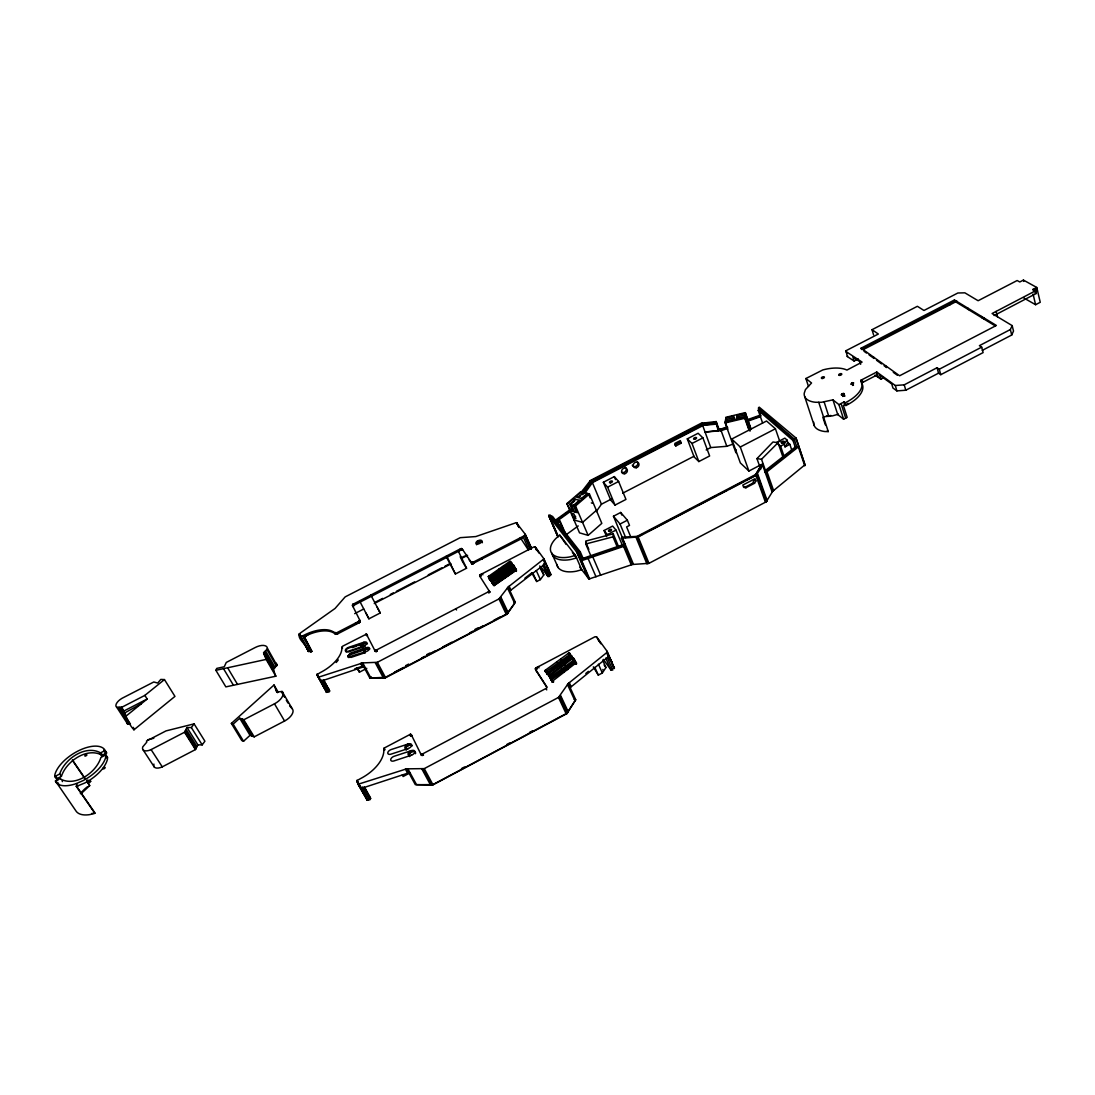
<?xml version="1.0" encoding="UTF-8"?>
<svg xmlns="http://www.w3.org/2000/svg" width="1095" height="1095" viewBox="0 0 1095 1095"><rect width="100%" height="100%" fill="white"/><g stroke="black" fill="none" stroke-linecap="round" stroke-linejoin="round"><path stroke-width="1.5" d="M277.035 665.527L267.413 648.322A11.361 5.571 -29.4 0 0 266.03 646.159L265.127 645.735A11.361 5.571 -29.4 0 0 255.19 647.528L226.282 662.434L224.27 666.759L216.728 668.402L215.893 670.318L225.857 686.88L275.844 676.204L273.271 669.551L277.035 665.035A11.278 5.639 -29.5 0 0 275.639 662.845L275.42 662.735M579.761 567.169L589.014 578.995L632.39 564.486L648.979 563.323L766.185 501.811L772.741 491.244L805.044 464.732M384.427 750.253L384.55 747.871L409.722 734.608C411.487 733.13 412.801 738.085 410.926 734.403M107.502 757.316L107.461 759.109A29.305 14.112 -32.8 0 1 84.685 783.048L76.349 786.429L77.923 785.991L76.198 783.609A29.346 14.098 -32.8 0 1 56.091 782.446L55.448 780.995L60.458 778.408L60.8 779.188C75.815 786.935 96.469 772.358 100.904 757.466L105.886 754.893L107.502 757.316L106.516 757.822M105.886 754.893L105.845 756.686A29.346 14.098 -32.8 0 1 83.028 780.639L76.267 783.582M375.503 651.498L374.558 649.992L376.516 649.992L488.315 591.847L489.137 590.602L489.807 592.053M368.96 798.693L368.002 800.185L367.058 799.993L358.092 784.266L356.765 780.735L360.447 778.641A33.11 18.423 -29.9 0 0 383.839 750.937L384.099 748.2M55.735 776.04L57.405 778.435L61.402 776.355C66.097 761.655 86.218 747.433 101.274 754.77L101.643 755.536L106.598 752.977L105.9 751.581A29.305 14.112 -32.8 0 0 103.888 749.993M61.402 776.355L59.732 773.96C64.468 759.273 84.589 745.052 99.659 752.361L101.643 755.536M546.638 672.713L547.267 674.055L570.495 656.877C573.287 657.739 571.891 655.166 569.879 655.522L546.583 673.329L548.143 673.343L571.001 656.576L571.07 655.303M57.638 780.694L54.75 776.547L54.859 774.726A29.346 14.098 -32.8 0 1 77.635 751.211A29.346 14.098 -32.8 0 1 104.299 749.172L106.598 752.977M557.944 536.906L548.746 515.403L550.073 515.225L579.022 551.77L582.376 559.477L624.944 544.981L622.781 539.794M325.708 688.755L326.337 692.191L328.062 691.041M551.989 681.542L576.408 662.626L574.834 662.612L551.866 679.516C550.018 681.501 554.111 680.022 553.618 681.966M549.964 677.86L551.593 678.27L574.971 660.353L573.397 660.34L550.484 677.189L550.799 679.749M550.593 679.42L574.013 661.695L575.436 661.572M573.26 657.753C574.82 662.338 573.931 656.247 571.836 657.876L548.458 675.341L550.073 675.766M316.893 674.753L326.638 692.382L316.893 674.753L320.26 672.59A29.907 15.179 -28.8 0 0 341.886 648.787L342.612 646.214L366.414 634.142L375.229 651.238M547.308 672.439C547.815 670.51 543.736 671.988 545.584 670.03L568.373 653.332C571.193 651.771 569.099 656.808 568.373 653.332M617.347 547.254L612.981 536.851L613.227 533.854L585.757 541.067L585.757 543.996L590.848 555.795M309.721 633.485L304.259 637.345L311.87 651.402L310.446 652.196L309.775 651.005L308.16 651.347C308.845 645.886 295.404 638.522 300.098 633.211L335.056 608.464L345.158 596.898L460.215 537.672L475.805 536.564L516.32 522.643L525.299 534.333L531.486 548.143M747.365 424.559L747.762 420.37L745.312 412.651L725.766 417.318L726.724 420.767M748.282 427.132L748.35 426.297L750.061 431.115M749.089 430.472L744.778 418.276L745.093 414.937L736.798 416.921M736.21 449.922L735.922 452.782L725.15 422.944L725.547 419.604L733.787 417.633M736.538 419.426L736.962 415.251L745.257 413.28M733.527 420.138L733.951 415.977L725.698 417.934M720.483 430.746L720.784 428.98M494.215 584.347C494.735 582.485 490.957 583.936 492.668 582.198L513.678 567.388L515.074 567.361L492.764 584.224M300.044 636.866L303.63 635.401A30.126 15.152 -28.7 0 1 333.77 632.157L336.521 632.869L358.366 621.59C359.885 618.99 361.309 621.673 359.023 622.822L337.192 634.087L334.44 633.375A30.099 15.152 -28.7 0 0 304.3 636.619L311.87 651.402M490.943 580.706L492.353 581.007L513.788 565.335L512.405 565.376L491.422 580.131L491.696 582.417M489.314 578.913L510.749 563.446L512.145 563.405L490.752 579.036L489.369 579.063L489.971 580.323M528.953 549.704L523.506 537.7L472.315 563.843L462.049 548.787L460.708 548.691L353.247 604.139L352.453 605.508L360.255 621.139M612.228 668.675L614.432 668.032L612.406 664.993M727.422 426.831L721.413 428.87L721.14 430.691L726.82 446.308L733.061 444.091M546.706 687.085L536.098 670.605L535.797 668.032L595.009 636.742L596.734 637.03L607.136 651.333L614.404 668.155M535.66 668.196L536.098 670.605M385.426 676.902L385.248 677.914L370.931 678.065L362.746 662.913L318.002 677.353M805.181 465.224L796.038 438.041L759.191 407.135L758.465 408.079L760.573 414.17M548.951 575.121L550.922 574.519L547.938 570.221M758.465 408.079L794.176 438.972L796.038 438.041M471.74 563.761L470.782 562.255L473.191 562.187L524.395 535.688L525.299 534.333M366.483 647.679L366.825 648.308L350.414 653.92L348.21 656.042L348.935 657.602L347.827 656.411L350.071 653.291L366.483 647.679A3.353 1.738 -28 0 1 369.521 648.5A3.353 1.738 -28 0 1 366.414 651.498L348.593 656.986M489.178 590.999L489.739 592.381M307.257 648.774L308.16 651.347M621.454 538.261L621.7 537.207L637.126 536.372L755.892 474.409L761.915 464.376L763.324 464.554L755.892 475.517L638.152 536.947L621.454 538.261L632.39 564.486M622.494 537.453L622.247 538.507L621.7 537.207M719.908 429.911L721.413 428.87M358.092 784.266L406.669 768.841L424.271 768.622L558.491 697.433L568.237 683.54L606.63 652.702L607.136 651.333M462.049 548.787L462.637 550.018L460.954 550.073L354.301 605.111L353.11 606.726L352.426 605.138M477.228 541.272L476.9 542.285L481.608 540.615M550.867 574.724L543.969 558.888L535.359 547.117L533.84 546.925L479.98 574.902L479.637 575.956L489.752 591.889M362.746 662.913L377.351 662.297L498.964 598.938L508.162 587.029L543.969 558.888M102.998 768.238C102.67 770.264 106.735 767.335 104.518 767.184M370.931 678.065L371.383 676.888M508.162 587.029L515.321 602.305L506.999 613.761L385.399 677.353L369.809 677.997L370.261 676.819M480.267 576.586L479.856 575.053M607.136 652.1L614.322 668.388M982.27 350.373L1011.725 335.015L1013.518 331.073L1012.163 325.612L992.07 313.526L1035.583 290.777L1036.226 293.487L994.109 315.524M877.601 376.831L876.794 374.175L877.56 374.695L861.546 383.004A30.249 14.865 -18.3 0 1 845.874 405.533L845.025 402.864A30.277 14.837 -18.3 0 0 860.725 380.348L876.753 372.026L895.299 385.508L904.224 384.824L937.046 367.728L938.566 373.149L940.783 374.682L983.105 352.604L981.681 347.142L979.382 345.678L1010.356 329.54L1012.163 325.612M491.545 581.965L514.061 566.43M488.219 576.682L489.533 577.174L510.886 561.598L509.503 561.625L488.603 576.312L488.726 578.146M858.234 358.927L854.127 361.049L847.297 356.546L847.626 355.916M543.941 559.545L550.812 574.834M847.297 356.546L846.011 350.701L878.341 334.03L872.031 329.691L917.391 306.299L923.961 310.474L957.865 292.995L964.859 292.83L978.109 300.728L1017.159 280.525L1019.773 281.976L1023.428 280.087L1036.746 287.451L1040.25 302.288L1035.596 304.711L1023.825 298.004M153.916 764.077A9.116 4.585 -32.1 0 0 162.279 766.856L195.444 749.582L197.88 744.846L187.026 727.532L184.535 732.254L151.096 749.61A9.184 4.531 -31.9 0 1 142.733 746.913L146.785 742.136L146.511 741.014L166.016 730.899L194.089 723.863L204.902 741.192L202.192 744.887L197.88 744.846M805.099 465.416L796.174 438.534M718.019 430.965L718.95 429.172L716.171 421.561L701.019 423.327L590.41 480.472L582.403 490.752L583.676 493.749M727.655 427.543L718.498 430.048L716.171 421.561M727.422 428.46L721.14 430.691L705.002 432.06L718.265 430.499L716.185 423.697L702.607 424.969L591.464 482.334L584.183 492.23L585.428 492.435L592.409 482.635L702.661 425.736L702.073 422.903M754.523 483.278L755.851 481.02L755.016 478.707L742.807 485.071L743.656 487.384L745.928 487.768L754.523 483.278L753.182 481.978L754.496 479.733L755.851 481.02M625.19 543.928L583.087 558.313L581.678 560.64L624.697 546.035M548.663 515.882L577.393 552.852L579.022 551.77M550.621 516.484L552.4 516.238L580.295 551.894L579.583 553.057L550.073 515.225M406.669 768.841L415.347 784.718L432.881 784.595L566.991 713.173L575.765 699.801L568.237 683.54M407.846 768.758L416.524 784.636L432.621 785.047L566.95 713.598L574.957 700.786M364.662 787.36L370.644 798.501L369.699 799.993L362.253 786.922L361.295 788.414L408.846 772.824M786.894 439.93L784.143 444.241L785.033 446.856L787.798 442.544L786.894 439.93L784.855 438.137L776.492 442.489M301.317 637.66L299.496 633.745M593.298 666.869L598.308 675.122L602.346 672.987L605.946 667.526L602.702 660.244M100.234 753.593L100.425 754.51L101.821 753.894M596.282 511.598L601.442 504.206L612.064 498.704M323.737 679.995L329.65 691L328.76 692.273L321.834 679.927L320.931 681.199L363.732 666.773M531.718 572.904L536.714 581.513L540.382 579.611L543.804 574.916L539.753 565.951M584.183 492.23L583.649 490.971L590.93 481.075L702.141 423.71L715.719 422.424M187.026 727.532L191.351 727.559L194.089 723.863M569.304 653.085L569.92 654.427L545.803 671.81L545.173 670.455M758.192 410.296L758.917 409.366L794.628 440.286L792.999 440.505L758.192 410.296L762.599 422.998M415.484 753.661A3.709 2.122 -28.9 0 0 413.855 751.649A3.709 2.122 -28.9 0 0 409.749 753.442L409.215 754.099A3.709 2.122 -28.9 0 0 408.9 755.961M412.24 745.859A3.696 2.094 -28.8 0 0 406.56 746.817L406.026 747.474A3.696 2.094 -28.8 0 0 406.053 749.733M511.324 563.241L511.912 564.5L490.026 579.803L489.438 578.53M366.825 648.308A3.353 1.738 -28 0 0 364.635 649.636L364.142 650.197A3.353 1.738 -28 0 0 364.101 652.114L364.58 652.333A3.353 1.738 -28 0 0 365.21 652.415M369.795 648.938A3.353 1.738 -28 0 0 364.977 650.252L364.484 650.827A3.353 1.738 -28 0 0 364.443 652.729L364.922 652.962M794.176 438.972L796.859 446.883L764.721 472.287L766.117 472.465L798.761 446.637L795.23 447.088L764.638 471.069M570.125 687.633L608.875 656.316M275.844 676.204L266.126 659.423L263.594 652.825L267.413 648.801M81.126 793.67L89.694 785.649L86.724 780.872M760.696 469.18L756.946 458.613L773.002 441.983L778.011 442.75L783.212 457.861M509.955 590.862L545.597 563.487L543.791 563.679L549.512 576.381L547.965 576.545L541.122 567.046M756.946 458.613L761.518 459.27L778.011 442.75M767.513 476.407L768.348 475.627M243.555 741.247L250.03 735.334L254.218 736.853L284.577 721.016A11.826 6.159 -30.1 0 0 292.666 713.05L292.981 711.887A11.826 6.159 -30.1 0 0 292.406 708.999L282.113 691.479L276.72 692.04L274.024 684.991L231.36 723.412L241.762 740.507L243.555 741.247L233.153 724.137L231.36 723.412M233.153 724.137L239.709 718.224L243.898 719.716L274.489 703.811A11.908 6.091 -29.9 0 0 282.674 695.845L283.003 694.695A11.908 6.091 -29.9 0 0 282.455 691.821L282.113 691.479M573.41 657.89L549.361 676.245L548.732 674.89M582.745 494.653L580.774 491.669L566.895 503.59L579.529 532.854L588.125 535.373L601.812 523.355L589.438 493.982L583.649 492.435L577.79 497.472M596.351 510.393L582.567 522.397L573.958 519.947M573.794 517.976L575.874 518.565L573.848 513.856L571.768 513.268L573.794 517.976L575.655 516.361M579.323 500.319L573.438 505.384L569.783 504.371L575.655 499.32M581.459 498.471L587.331 493.421M590.137 497.883L588.385 493.694L574.478 505.685L577.462 512.665L576.422 512.364L573.438 505.384L575.518 505.986L589.438 493.982M566.895 503.59L570.673 510.749L572.548 509.134M567.675 503.809L573.575 498.745L580.377 500.607M581.568 491.874L575.71 496.911L582.513 498.759M578.653 497.404L580.637 495.693M515.827 570.125L516.265 569.236L514.869 569.263L493.366 585.017L494.748 584.99L515.827 570.125L516.416 571.398M575.464 555.398L559.791 535.154L556.014 538.329A25.39 13.167 -23.5 0 0 551.839 553.399A25.39 13.167 -23.5 0 0 570.139 556.876L575.464 555.398L581.732 569.756L576.422 571.193A25.253 13.277 -23.5 0 1 556.794 564.336M116.809 707.37L121.778 707.274C125.925 714.761 127.704 723.22 133.946 729.817L174.954 696.393L164.455 679.571L160.787 679.42L157.707 683.047L153.779 681.98L122.024 698.309A8.774 4.147 -31.4 0 0 116.809 707.37L127.704 724.096L130.456 724.069L119.574 707.315M125.377 716.636L147.154 699.021L144.855 695.393L164.455 679.571M585.798 673.466L588.426 671.344M87.367 786.812L85.15 788.592A28.976 14.358 -33.2 0 0 80.373 793.629M85.424 754.907C82.755 757.726 89.201 754.729 86.012 754.606M524.902 578.174L531.65 573M421.507 755.263L420.603 753.702L422.807 753.798L546.692 688.084L546.939 687.099L535.469 669.264M565.964 534.866L578.228 525.942M556.055 520.782L570.769 510.119M554.097 521.152L570.468 509.326M555.151 522.493L571.604 510.599M515.704 569.03L516.292 570.303L494.406 585.387L492.668 582.198M510.338 561.393L510.927 562.666L489.205 577.571L488.603 576.312M842.055 393.803L841.22 394.706L841.945 395.281L844.313 393.817L842.055 393.803L842.89 396.458M124.597 712.982L141.351 703.715M848.146 403.33L845.148 404.986L844.313 402.303M461.488 768.58L464.513 766.979M506.807 744.477L509.832 742.875M529.474 732.432L532.485 730.83M410.064 772.851L403.111 776.533L402.33 774.849M745.257 487.124L753.853 482.635M405.643 665.664L408.654 664.09M426.708 654.659L429.719 653.085M474.847 629.515L477.858 627.941M394.474 672.179L403.507 667.457M421.589 658.013L424.614 656.439M427.625 654.865L435.153 650.936M442.695 646.994L451.729 642.272M469.81 632.828L472.821 631.254M475.846 629.68L483.374 625.738M493.927 620.235L499.95 617.087M845.874 405.533L844.779 404.698L843.383 405.424L847.174 417.373L843.602 419.234L837.593 414.43M606.644 536.618L604.07 530.528L612.639 526.079L616.006 530.103L622.384 545.378M627.367 520.221L620.714 512.46L613.46 516.238L620.044 524.026L627.367 520.221L629.502 525.408L626.614 526.914L630.515 536.358M830.735 415.416L828.805 416.428L824.124 401.892M616.006 530.103L607.396 534.579L604.07 530.528M777.505 443.393L780.557 446.103L784.143 444.241M785.033 446.856L789.851 444.351L792.041 450.798M937.046 367.728L939.264 369.234L981.681 347.142M357.107 667.923L359.42 672.193L366.784 668.361M779.859 441.627L775.424 428.761L766.541 421.014L731.72 439.054L740.343 462.925L748.912 471.042L761.025 464.732M883.843 377.666L880.886 379.199L879.682 375.202L891.741 383.975L892.931 388L896.887 390.901L905.798 390.231L938.566 373.149M642.176 534.428L637.66 536.783L630.925 537.084M649.718 530.5L667.786 521.069M670.797 519.495L690.384 509.284M697.912 505.356L715.979 495.925M718.991 494.351L726.519 490.423M729.53 488.849L743.094 481.773M746.106 480.212L753.634 476.27M560.366 521.85L557.547 523.3L556.547 522L559.353 520.549L560.366 521.85L566.183 535.14M622.699 493.188L694.038 456.232M706.179 449.935L710.737 447.581L726.82 446.308M615.02 505.096L625.957 499.429L618.62 481.485L614.309 476.612L603.345 482.279L610.75 500.128L615.02 505.096L607.602 487.179L603.345 482.279M698.829 461.57L709.628 455.972L702.908 437.849L698.117 433.264L687.29 438.862L694.093 456.875L698.829 461.57L692.013 443.475L687.29 438.862M1037.074 288.806L1033.379 290.722L1033.05 289.367L1036.746 287.451M1034.926 291.448L1037.389 290.161M731.72 439.054L740.288 447.006L775.424 428.761M845.696 351.344L862.093 362.089L846.955 370.069A29.455 14.317 -18.5 0 0 822.783 369.946L805.893 378.528L811.546 382.99L805.441 389.587L804.223 393.242A25.938 12.647 -18.4 0 0 815.405 402.262L821.318 402.317L832.939 399.867L838.962 404.616L843.944 402.016L845.025 402.864M861.108 348.169L954.443 299.975L996.382 325.461L899.611 375.777L861.108 348.169L861.505 349.483L954.799 301.303L995.341 325.968M675.848 445.925L681.268 443.133L680.31 440.614L674.876 443.407L675.848 445.925L674.684 444.775L680.104 441.983L681.268 443.133M863.161 349.647L956.975 301.18M375.12 602.305L382.702 598.376M390.299 594.462L393.324 592.888M396.363 591.327L414.581 581.91M428.241 574.861L441.901 567.799M444.94 566.224L449.484 563.884M461.625 557.601L464.663 556.041M354.671 613.665L363.704 608.998M374.244 603.55L451.03 563.884M461.57 558.436L467.592 555.316M607.602 487.179L618.62 481.485M692.013 443.475L702.908 437.849M54.75 776.547L59.732 773.96M100.028 753.127L104.983 750.554M359.653 601.059L368.919 618.826L380.211 612.981L377.255 607.314M446.089 556.397L455.397 573.999L466.552 568.237L458.449 551.387M557.04 522.643L559.86 521.193M121.778 707.274L144.855 695.393M124.118 710.888L147.154 699.021M368.659 796.311L369.521 795.914M327.939 689.248L328.719 688.878M515.115 568.428L513.678 567.388M363.759 646.05L364.553 645.694A3.34 1.711 -28 0 0 366.825 642.833A3.34 1.711 -28 0 0 363.841 642.259L348.443 647.419A3.34 1.711 -28.2 0 0 345.336 650.389A3.34 1.711 -28.2 0 0 348.319 651.21L363.759 646.05L364.087 646.666M88.038 780.133L86.97 780.311M574.026 659.245L572.452 659.231L571.234 656.37M575.778 662.365C577.421 663.94 574.834 664.61 574.834 662.612M408.298 748.528L409.174 748.145A3.696 2.094 -28.8 0 0 411.186 744.107A3.696 2.094 -28.8 0 0 405.848 745.49L405.314 746.147A3.696 2.094 -28.8 0 0 405.342 748.419L405.889 748.693A3.696 2.094 -28.8 0 0 408.298 748.528L391.161 754.099A3.696 2.08 -29.2 0 1 387.767 753.004A3.696 2.08 -29.2 0 1 391.148 749.555L408.23 743.998M851.814 382.785L850.774 384.222L852.499 384.222L853.676 382.963L851.814 382.785L852.635 385.44M747.789 419.563L760.341 415.101M747.844 421.178L760.409 416.702M746.79 420.808L761.135 415.771M354.78 668.785L362.623 666.143M351.55 654.194L367.154 648.924M349.962 656.986L351.084 657.397L365.183 652.647M346.513 652.031A3.34 1.711 -28.2 0 1 345.924 650.197A3.34 1.711 -28.2 0 1 348.785 648.035L364.17 642.888L363.841 642.259M352.193 647.624L356.819 646.077M358.352 645.571L364.498 643.504M347.868 652.045A3.34 1.711 -28.2 0 0 348.662 651.826L362.554 647.186M411.433 750.609L394.091 756.289A3.723 2.108 -29.2 0 0 390.696 759.766A3.723 2.108 -29.2 0 0 394.104 760.888L411.501 755.18M406.094 746.243L408.941 745.325M366.401 635.483L367.482 635.606L366.702 634.238M585.757 543.996L612.981 536.851M91.788 813.434L94.868 813.298L89.9 814.584A28.976 14.358 -33.2 0 1 76.349 811.518L55.448 780.995M147.606 739.809L153.82 738.249M731.953 418.892L734.759 418.222M725.355 421.274L733.609 419.303M736.62 418.591L744.928 416.606L747.447 423.71M725.232 422.109L744.86 417.441L749.418 430.349M725.15 422.944L744.778 418.276M215.893 670.318L266.126 659.423M826.424 416.045L829.298 415.621M292.064 708.643L289.6 705.878M715.952 424.162L702.634 425.366L710.737 447.581M718.95 429.172L720.154 429.076M603.359 659.368L611.092 670.154L612.817 670.017L607.506 658.013M818.745 402.289L823.454 416.784L832.446 415.895L838.428 414.184L837.743 414.54L832.939 399.867M823.454 416.784L828.258 431.594L824.932 431.539A25.664 12.88 -18.2 0 1 813.749 422.259M411.829 735.826L410.365 734.375L410.912 735.73M582.403 490.752L583.649 490.971M755.892 474.409L757.11 474.655M756.358 475.736L755.139 475.49L760.984 465.526L762.38 465.69L761.915 464.376M514.061 602.031L515.321 602.305M574.327 699.445L575.765 699.801M570.673 510.749L576.422 512.364M591.327 502.906L592.381 503.194M505.972 613.939L507.04 614.268L514.664 603.304L507.437 587.892M589.986 480.773L592.409 482.635L601.442 504.206M1035.583 290.777L1033.05 289.367M1034.98 292.803L1036.226 293.487M948.585 303.767L950.131 304.711M874.987 375.065L880.886 379.199M864.023 351.276L866.528 353.069M869.047 354.876L874.07 358.462L873.673 357.148M893.301 372.327L897.311 375.215M876.575 360.282L881.585 363.91M884.089 365.73L886.594 367.537L886.197 366.209M827.272 430.787L828.258 431.594M536.304 549.485L537.193 550.607L536.632 549.238M787.798 442.544L789.851 444.351M744.586 486.467L745.928 487.768M566.115 544.42L559.791 535.154M572.384 552.523L576.572 557.93L571.248 559.408A25.363 13.195 -23.5 0 1 551.593 552.66M546.624 566.471L548.554 569.099L546.898 566.334M609.066 658.3L611.927 662.215L609.381 657.999M529.323 545.529L531.171 548.075M547.678 573.848L549.512 576.381M528.406 550.046L520.303 537.672M543.804 574.916L540.314 568.442M604.111 664.98L605.946 667.526M76.239 785.799L94.759 812.654M76.349 786.429L94.868 813.298M72.407 759.93L84.808 778.08M72.516 760.519L84.931 778.668M86.833 781.46L89.694 785.649M104.011 751.06L105.613 753.483M143.103 749.856L154.299 767.047M121.011 707.288L125.555 714.269M118.137 707.343L129.018 724.082M151.096 749.61L162.279 766.856M463.979 564.199L466.552 568.237M184.535 732.254L195.444 749.582M186.082 729.338L196.963 746.653M185.411 730.598L196.306 747.912M184.795 731.747L195.704 749.076M191.351 727.559L202.192 744.887M600.813 643.778L596.501 636.811M243.637 719.62L254.218 736.853M242.625 719.264L252.959 736.387M241.571 718.895L251.891 736.004M239.709 718.224L250.03 735.334M535.359 547.117L538.904 553.016M223.503 668.662L233.44 685.265M227.623 667.772L237.519 684.389M274.489 703.811L284.577 721.016M275.885 689.836L277.541 692.683M281.305 691.575L284.618 697.296M286.288 700.157L287.944 703.017M274.024 684.991L278.171 692.108M264.401 651.977L274.065 668.689M263.594 652.825L273.271 669.551M264.374 654.878L274.065 671.618M266.838 649.403L276.46 666.116M265.496 650.827L275.146 667.539M364.046 786.881L370.644 798.501M357.066 780.324L358.585 783.281M356.888 780.53L368.002 800.185M356.765 780.735L360.83 787.866M362.459 790.713L364.087 793.574M356.751 781.105L364.881 795.367M358.284 784.472L367.4 800.24M316.961 674.356L325.242 689.261M299.373 633.895L301.412 637.523M299.291 634.032L308.982 651.429M299.154 634.306L308.763 651.498M299.113 634.566L308.557 651.525M323.504 680.036L329.65 691M323.846 681.952L326.296 686.319M317.098 674.178L327.172 692.314M302.507 636.031L311.281 651.73M384.016 748.282L384.66 749.692M383.852 748.474L384.523 749.883M383.756 748.679L384.454 750.075M405.41 769.142L407.586 773.138M337.014 632.65L337.684 633.868M336.521 632.869L337.192 634.087M336.274 632.951L336.945 634.183M336.028 633.019L336.699 634.251M335.549 633.088L336.452 634.292M335.344 633.102L336.001 634.333M335.138 633.088L335.809 634.32M347.745 655.946L348.456 657.383M334.783 633.006L335.617 634.279M334.646 632.937L335.316 634.169M341.845 646.981L342.516 648.213M405.656 748.583L406.382 749.897M408.9 755.263L409.626 756.577M357.23 667.964L358.777 670.811M422.013 769.21L430.636 785.17M361.692 663.009L369.809 677.997M405.78 745.572L406.491 746.899M408.983 752.155L409.708 753.483M360.57 663.31L362.609 667.074M424.271 768.622L432.881 784.595M431.909 783.733L432.621 785.047M423.108 769.073L431.731 785.047M375.325 662.858L383.387 677.914M422.807 753.798L423.519 755.126M364.553 645.694L365.224 646.94M422.355 753.99L423.067 755.331M422.122 754.058L422.834 755.399M421.89 754.113L422.602 755.44M421.452 754.14L422.383 755.468M410.666 734.362L411.515 735.689M421.26 754.126L421.972 755.454M420.918 754.017L421.794 755.413M410.036 734.471L410.748 735.785M409.722 734.608L410.42 735.922M358.777 621.344L359.434 622.576M358.366 621.59L359.023 622.822M377.351 662.297L385.399 677.353M384.578 676.669L385.248 677.914L507.04 614.268L506.451 613.008L507.519 613.351L500.264 598.034M355.478 623.096L356.135 624.314M376.31 662.708L384.372 677.764M353.644 603.892L354.301 605.111M353.247 604.139L353.904 605.357M353.069 604.276L353.726 605.494M352.905 604.413L353.562 605.631M352.768 604.563L353.411 605.781M352.645 604.7L353.288 605.918M352.549 604.851L353.124 606.219M376.516 649.992L377.186 651.251M376.105 650.17L376.776 651.429M375.886 650.238L376.557 651.498M359.653 620.153L360.241 621.673M375.681 650.293L376.351 651.539M359.516 620.591L360.173 621.823M375.298 650.32L376.16 651.566M359.406 620.742L360.063 621.974M366.414 634.142L367.29 635.442M374.969 650.293L375.79 651.566M359.283 620.906L359.79 622.288M366.168 634.142L366.962 635.374M358.968 621.207L359.625 622.439M366.031 634.169L366.688 635.401M370.699 594.804L380.211 612.981M366.031 613.118L368.919 618.826M455.903 608.697L456.533 609.97M411.255 734.663L421.315 755.03M447.212 557.177L455.397 573.999M460.174 556.753L463.117 562.857M461.679 548.568L462.487 549.882M461.392 548.54L462.131 549.786M461.228 548.554L461.816 549.799M461.05 548.581L461.652 549.827M460.708 548.691L461.474 549.868M460.352 548.841L460.954 550.073M480.13 574.765L480.732 576.038M488.315 591.847L488.931 593.12M473.191 562.187L473.779 563.432M472.698 562.406L473.286 563.651M472.438 562.488L473.04 563.733M472.191 562.543L472.794 563.788M471.945 562.584L472.547 563.829M471.726 562.597L472.315 563.843M471.507 562.597L472.109 563.843M471.315 562.57L471.904 563.815M469.207 559.819L469.796 561.064M466.374 555.466L466.976 556.712M482.265 573.588L482.868 574.848M480.678 574.41L481.28 575.669M480.294 574.642L480.897 575.902M500.935 597.295L508.176 612.611M481.69 557.793L482.279 559.039M492.353 581.007L492.955 582.28M500.429 597.897L507.669 613.2M492.079 581.13L492.682 582.403M493.037 583.279L494.187 585.565M500.1 598.185L507.355 613.487M490.752 579.036L494.023 585.757M499.936 598.322L507.19 613.624M490.464 579.145L493.133 584.552M499.758 598.459L506.999 613.761M489.807 578.16L490.409 579.433M491.039 580.514L491.888 582.485M492.161 582.951L492.942 584.484M489.588 578.338L490.19 579.611M488.384 576.49L488.986 577.763M489.342 578.735L489.93 579.994M498.964 598.938L506.218 614.24M538.302 666.54L538.945 667.882M536.55 667.471L537.193 668.812M536.139 667.731L536.769 669.072M546.09 688.536L546.72 689.891M535.537 668.361L536.18 669.702M535.455 668.525L536.03 670.03M535.373 668.84L536.002 670.332M547.048 672.275L547.678 673.617M548.458 675.341L549.088 676.696M545.584 670.03L546.213 671.372M546.816 672.481L547.445 673.836M558.491 697.433L566.129 713.721M545.351 670.236L545.981 671.577M546.542 672.932L547.158 674.493M545.077 670.688L545.707 672.029M545.064 670.893L545.762 672.426M357.736 668.593L359.42 672.193M502.564 566.512L503.152 567.771M560.626 695.544L568.25 711.832M509.107 586.195L510.9 590.027M504.357 576.668L504.959 577.941M503.194 574.779L503.796 576.052M551.593 678.27L552.222 679.625M552.674 680.748L553.303 682.103M560.079 696.242L567.703 712.53M501.934 572.74L502.523 573.999M551.866 679.516L552.51 680.871M559.915 696.406L567.538 712.694L566.32 712.256L566.95 713.598M551.278 678.407L551.907 679.762M552.345 680.83L552.989 682.185M559.737 696.571L567.374 712.859M550.484 677.189L552.674 682.212M559.545 696.735L567.183 713.023M500.305 570.782L500.908 572.055M548.965 674.684L549.594 676.039M550.237 677.408L552.414 682.171M559.353 696.885L566.991 713.173M499.074 568.948L499.676 570.221M550.073 677.627L551.018 679.844M551.36 680.187L552.195 682.075M548.554 675.122L549.184 676.464M507.82 574.232L508.408 575.505M506.574 572.398L507.163 573.67M505.233 570.413L505.822 571.686M503.809 568.332L504.398 569.592M511.584 563.213L512.173 564.472M512.405 565.376L512.994 566.635M557.013 661.654L557.629 663.009M567.47 684.553L574.998 700.814M511.036 563.323L511.625 564.582M510.078 561.434L511.05 563.747M509.791 561.502L510.379 562.775M510.749 563.446L511.338 564.705M509.503 561.625L510.092 562.898M560.804 658.875L561.434 660.217M569.263 682.596L571.152 686.674M563.377 671.043L564.007 672.398M515.95 569.058L516.539 570.331M561.968 668.744L562.597 670.099M513.664 565.225L514.376 566.608M514.759 567.183L515.348 568.456M515.43 569.071L516.019 570.344M560.435 666.266L561.051 667.608M513.473 565.157L515.444 569.345M513.24 565.143L513.829 566.402M514.253 567.196L514.842 568.469M515.143 569.14L515.731 570.413M512.008 563.295L512.775 564.828M512.966 565.171L513.555 566.443M513.966 567.265L514.554 568.538M514.869 569.263L515.458 570.536M511.83 563.227L512.761 564.993M512.679 565.253L513.268 566.512M558.491 663.871L559.121 665.226M567.155 668.265L567.785 669.62M565.65 666.034L566.279 667.389M564.021 663.625L564.637 664.98M562.31 661.079L562.926 662.434M576.038 662.393L576.668 663.762M574.82 660.217L575.641 662.092M574.601 660.121L576.079 663.748M574.341 660.093L575.381 662.543M573.041 657.671L573.985 659.861M574.026 660.121L574.642 661.476M575.149 662.475L575.765 663.83M572.767 657.63L573.821 660.08M571.439 655.535L572.124 657.068M572.466 657.657L574.327 661.558M572.151 657.753L572.767 659.094M573.397 660.34L574.013 661.695M570.81 655.275L571.426 656.63M569.564 653.113L570.18 654.454M532.717 572.767L536.714 581.513M570.509 655.303L571.617 657.917M570.194 655.385L570.81 656.74M569.003 653.113L570.112 655.713M568.688 653.195L569.304 654.536M569.879 655.522L570.495 656.877M531.253 548.636L525.135 535.126L531.13 548.759M524.875 535.373L530.856 549.006M524.395 535.688L530.514 549.211M517.032 523.013L519.071 527.489M516.676 522.739L518.852 527.284M516.511 522.685L517.867 525.668M536.304 570.646L540.382 579.611M535.168 546.952L536.509 549.663M535.031 546.884L536.386 549.923M542.874 565.253L547.965 576.545M525.354 534.757L531.349 548.513M594.818 667.348L598.308 675.122M543.462 560.051L545.187 563.898M598.431 664.241L602.346 672.987M552.907 555.849L558.108 567.538M605.754 658.122L611.092 670.154M607.068 652.223L614.254 668.511M606.63 652.702L608.437 656.795M62.128 780.803L62.47 781.584M556.766 523.875L557.328 525.135M552.852 524.122L558.08 535.989M548.746 515.403L557.916 536.249M548.691 515.526L557.834 536.605M559.353 520.549L565.184 533.867M558.669 524.327L560.708 528.981M58.117 782.884L58.692 784.198M578.324 552.934L589.644 578.926M577.763 553.016L589.083 579.009L577.393 552.852M576.517 551.729L587.851 577.695M571.549 542.723L572.11 544.01M580.295 551.894L583.087 558.313M585.661 541.998L588.836 549.375M588.07 558.464L595.995 576.778M571.344 504.795L574.341 511.762M572.042 507.957L570.509 504.412L574.519 500.962L573.575 498.745M592.765 556.862L600.662 575.19M569.783 504.371L572.781 511.324M575.518 505.986L588.125 535.373M365.703 796.79L367.058 799.993M582.608 490.546L583.881 493.516M613.227 533.854L618.812 547.213M623.548 546.35L631.24 564.787M613.46 516.238L633.485 564.363M620.044 524.026L625.71 537.659M620.714 512.46L621.782 515.047M614.309 476.612L615.527 479.596M638.152 536.947L648.979 563.323M637.66 537.686L637.126 536.372L647.953 563.72M636.099 537.535L646.926 563.884M598.198 639.453L598.76 640.876M725.752 423.532L727.792 429.185M740.288 447.006L748.912 471.042M736.962 415.251L737.77 417.51M757.672 473.971L767.198 500.73M757.247 474.532L766.651 501.428M756.96 474.792L766.5 501.551M756.809 474.929L766.349 501.688M756.645 475.052L766.185 501.811M755.892 475.517L765.446 502.276M766.965 471.685L773.576 490.478M745.312 412.651L751.211 429.363M761.518 459.27L772.741 491.244M745.093 414.937L747.598 422.04M762.722 465.348L772.153 492.052M780.557 446.103L784.307 457.026M798.406 447.02L804.743 465.799M792.999 440.505L795.23 447.088M804.674 396.541L814.228 425.613M805.893 378.528L808.48 386.453M822.947 417.469L825.343 424.86M838.962 404.616L843.602 419.234M842.438 393.639L843.273 396.294M843.944 402.016L844.779 404.698M841.056 403.521L845.696 418.153M843.93 393.529L844.779 396.185M843.615 393.461L844.464 396.116M843.246 393.461L844.094 396.116M842.849 393.516L843.684 396.185M852.622 382.607L853.443 385.262M852.211 382.675L853.046 385.33M846.011 350.701L846.818 353.302M862.107 379.637L862.928 382.292M860.725 380.348L861.546 383.004M854.127 361.049L852.923 357.134L859.849 361.678L860.656 364.307M876.753 372.026L878.354 377.351M872.031 329.691L873.577 334.892M895.299 385.508L896.887 390.901M904.224 384.824L905.798 390.231M939.264 369.234L940.783 374.682M954.443 299.975L954.799 301.303M968.103 308.27L968.445 309.611M996.121 311.432L997.504 316.825M981.64 316.496L981.996 317.851M983.816 317.824L984.172 319.179M1010.356 329.54L1011.725 335.015M1023.428 280.087L1023.743 281.429M1033.078 294.103L1035.596 304.711M133.412 727.367L133.946 729.817M637.372 461.748A3.107 2.655 -43.2 0 1 636.346 466.059A3.107 2.655 -43.2 0 1 632.28 465.17M626.135 468.332A3.107 2.655 -42.5 0 1 621.563 472.219M624.629 466.976A3.107 2.655 -42.5 0 1 625.792 467.729M363.307 646.885A3.34 1.725 -28 0 1 361.939 646.885L361.459 646.666A3.34 1.725 -28 0 1 361.501 644.763L361.993 644.202A3.34 1.725 -28 0 1 364.17 642.888M362.897 647.583A3.34 1.725 -28 0 1 362.281 647.501L361.802 647.282A3.34 1.725 -28 0 1 361.843 645.393L362.336 644.832A3.34 1.725 -28 0 1 367.427 643.86M349.36 655.522A3.353 1.725 -28.3 0 1 350.003 654.988M338.3 659.929A29.893 15.193 -28.8 0 1 336.165 662.516M346.129 651.101A3.34 1.711 -28.2 0 1 346.444 650.539M476.612 544.79A3.175 1.588 -25.1 0 1 479.281 541.696A3.175 1.588 -25.1 0 1 482.293 542.75M127.704 724.096A8.719 4.188 -31.6 0 1 126.815 721.66M602.893 669.442A1.793 1.04 -24.2 0 1 602.756 670.044M90.721 781.269C88.955 784.896 87.395 780.324 90.721 781.269M750.362 427.762L750.212 429.432L748.665 422.944L750.362 427.762M409.024 752.114L408.49 752.771A3.723 2.108 -28.9 0 0 408.531 755.057L409.078 755.345A3.723 2.108 -28.9 0 0 413.91 753.675A3.723 2.108 -28.9 0 0 413.855 750.445A3.723 2.108 -28.9 0 0 409.024 752.114M609.409 531.321A1.629 0.849 -22.8 0 0 611.558 529.775A1.629 0.849 -22.8 0 0 609.121 529.857A1.629 0.849 -22.8 0 0 609.409 531.321M636.359 467.729A3.107 2.655 -43.2 0 0 638.481 462.939A3.107 2.655 -43.2 0 0 633.457 464.171A3.107 2.655 -43.2 0 0 636.359 467.729M694.545 439.259A1.56 0.767 -20.8 0 0 696.543 437.822A1.56 0.767 -20.8 0 0 694.148 437.986A1.56 0.767 -20.8 0 0 694.545 439.259M610.38 482.813A1.56 0.78 -22.5 0 0 612.433 481.348A1.56 0.78 -22.5 0 0 610.093 481.471A1.56 0.78 -22.5 0 0 610.38 482.813M624.766 473.724A3.107 2.655 -42.5 0 0 626.874 468.934A3.107 2.655 -42.5 0 0 621.85 470.166A3.107 2.655 -42.5 0 0 624.766 473.724M781.844 443.037A1.615 0.821 -19.2 0 0 784.266 441.778A1.615 0.821 -19.2 0 0 782.035 441.518A1.615 0.821 -19.2 0 0 781.844 443.037M839.427 375.38A1.601 0.767 -18.2 0 0 841.795 374.161A1.601 0.767 -18.2 0 0 839.536 373.97A1.601 0.767 -18.2 0 0 839.427 375.38M822.058 378.487A1.588 0.767 -18.5 0 0 824.412 377.269A1.588 0.767 -18.5 0 0 822.194 377.077A1.588 0.767 -18.5 0 0 822.058 378.487M477.475 544.078A3.175 1.588 -25.1 0 0 481.773 541.053A3.175 1.588 -25.1 0 0 477.242 541.204A3.175 1.588 -25.1 0 0 477.475 544.078"/></g></svg>
